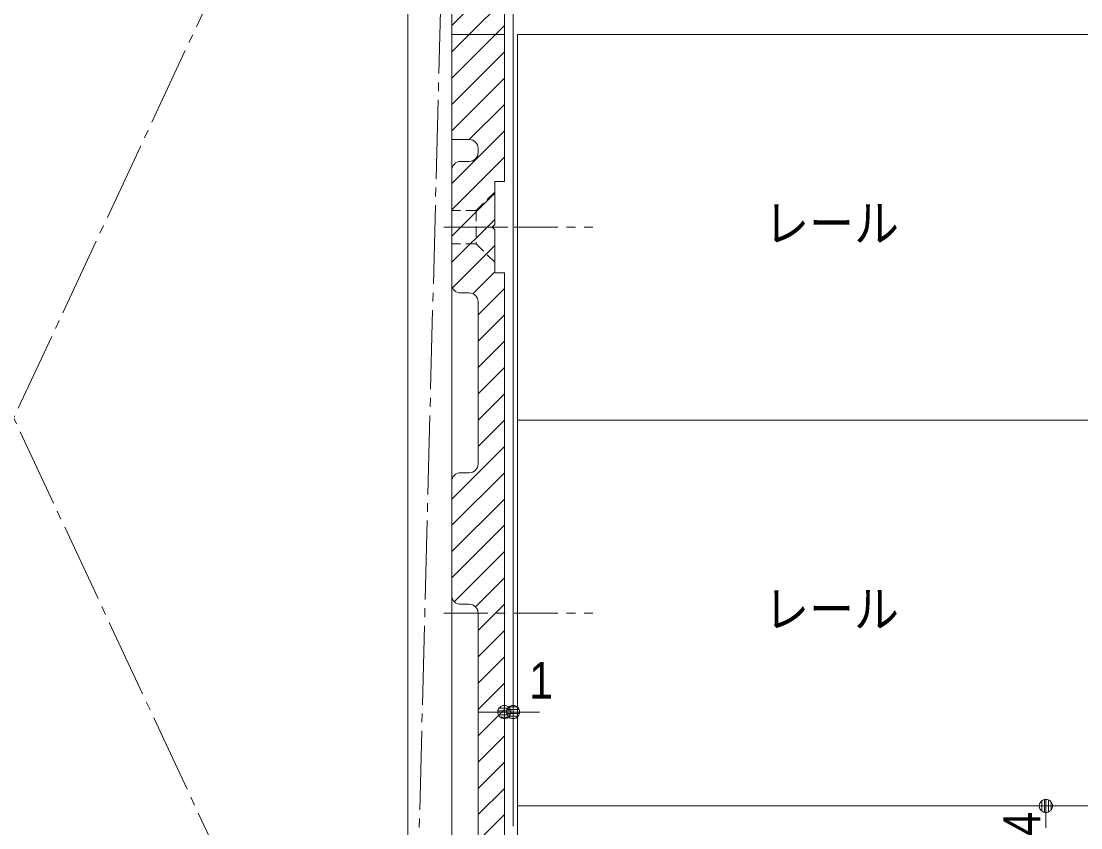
# Model space of a CAD drawing. Units: millimetres, scale not verified. Extents: x -606 to 606, y -304 to 304.
# Drawn here: x -389.9 to -269, y 88.5 to 180.5 of the extents above; entities that cross this region are included whole.
import ezdxf
from ezdxf.enums import TextEntityAlignment as Align

# ---------------------------------------------------------------- set-up
doc = ezdxf.new("R2010")
doc.units = ezdxf.units.MM
doc.header["$LTSCALE"] = 2
for name, pattern in [('CHAIN1', [8, 5, -1, 1, -1]), ('CHAIN2', [12, 9, -1, 1, -1]), ('DASHED1', [1.8, 1.2, -0.6])]:
    doc.linetypes.add(name, pattern=pattern)
for name, color, linetype, lineweight in [('0-0_3一般', 7, 'Continuous', 9), ('0-1_2寸法-1', 7, 'Continuous', 9), ('0-2_0', 7, 'Continuous', 9), ('0-3_2寸法-3', 7, 'Continuous', 9), ('0-5_2寸法-2', 7, 'Continuous', 9)]:
    doc.layers.add(name, color=color, linetype=linetype, lineweight=lineweight)
doc.styles.add('ＭＳ ゴシック', font='')
doc.styles.add('ＭＳ Ｐゴシック', font='')
doc.styles.get('ＭＳ ゴシック').set_extended_font_data('MS Gothic')
doc.styles.get('ＭＳ Ｐゴシック').set_extended_font_data('MS PGothic')

# ---------------------------------------------------------------- blocks, each defined once
blk = doc.blocks.new('グループ-3')
at = {"layer": '0-0_3一般'}
for p, q in [((-324, 360), (-312, 372)), ((-320, 358), (-312, 366)), ((-324, 354), (-320, 358)), ((-324, 348), (-314, 358)), ((-314, 358), (-312, 360)), ((-324, 342), (-312, 354)), ((-324, 336), (-312, 348)), ((-320, 334), (-312, 342)), ((-324, 324), (-312, 336)), ((-318, 332), (-318, 331)), ((-318, 332), (-318, 331)), ((-324, 318), (-312, 330)), ((-320, 329), (-322, 329)), ((-320, 329), (-322, 329)), ((-324, 327), (-324, 301)), ((-324, 327), (-324, 301)), ((-324, 312), (-314.2, 321.8)), ((-324, 306), (-314.2, 315.8)), ((-323.817, 300.183), (-314.2, 309.8)), ((-319.183, 298.817), (-314.2, 303.8)), ((-318, 294), (-312, 300)), ((-322, 299), (-320, 299)), ((-322, 299), (-320, 299)), ((-318, 297), (-318, 260)), ((-318, 297), (-318, 260)), ((-318, 288), (-312, 294)), ((-318, 282), (-312, 288)), ((-318, 276), (-312, 282)), ((-318, 270), (-312, 276)), ((-318, 264), (-312, 270)), ((-324, 252), (-312, 264)), ((-324, 246), (-312, 258)), ((-320, 258), (-322, 258)), ((-320, 258), (-322, 258)), ((-324, 256), (-324, 230)), ((-324, 256), (-324, 230)), ((-324, 240), (-312, 252)), ((-324, 234), (-312, 246)), ((-323.409, 228.591), (-312, 240)), ((-318.591, 227.409), (-312, 234)), ((-322, 228), (-320, 228)), ((-322, 228), (-320, 228)), ((-318, 222), (-312, 228)), ((-318, 226), (-318, 155)), ((-318, 226), (-318, 155)), ((-318, 216), (-312, 222)), ((-318, 210), (-312, 216)), ((-318, 204), (-312, 210)), ((-318, 198), (-312, 204)), ((-318, 192), (-312, 198)), ((-318, 186), (-312, 192)), ((-318, 180), (-312, 186)), ((-318, 174), (-312, 180))]:
    blk.add_line(p, q, dxfattribs=at)
for points in [[(-320, 382), (-324, 382), (-324, 358), (-312, 358), (-312, 391.6), (-314.2, 391.6), (-314.2, 401.4), (-314.8, 402), (-314.2, 402.6), (-314.2, 412.4), (-312, 412.4), (-312, 447), (-301.671, 448.721)], [(-320, 382), (-324, 382), (-324, 358), (-312, 358), (-312, 391.6), (-314.2, 391.6), (-314.2, 401.4), (-314.8, 402), (-314.2, 402.6), (-314.2, 412.4), (-312, 412.4), (-312, 447), (-301.671, 448.721)], [(-324, 358), (-324, 334), (-320, 334)], [(-301.671, 88.279), (-312, 90), (-312, 127.6), (-314.2, 127.6), (-314.2, 137.4), (-314.8, 138), (-314.2, 138.6), (-314.2, 148.4), (-312, 148.4), (-312, 303.6), (-314.2, 303.6), (-314.2, 313.4), (-314.8, 314), (-314.2, 314.6), (-314.2, 324.4), (-312, 324.4), (-312, 358), (-324, 358)], [(-324, 358), (-324, 334), (-320, 334)], [(-301.671, 88.279), (-312, 90), (-312, 127.6), (-314.2, 127.6), (-314.2, 137.4), (-314.8, 138), (-314.2, 138.6), (-314.2, 148.4), (-312, 148.4), (-312, 303.6), (-314.2, 303.6), (-314.2, 313.4), (-314.8, 314), (-314.2, 314.6), (-314.2, 324.4), (-312, 324.4), (-312, 358)]]:
    blk.add_lwpolyline(points, dxfattribs=at)
for centre, start, end in [((-320, 332), 360, 90), ((-320, 332), 0, 90), ((-322, 327), 90, 180), ((-322, 327), 90, 180), ((-320, 331), 270, 0), ((-320, 331), 270, 0), ((-322, 301), 180, 270), ((-322, 301), 180, 270), ((-320, 297), 360, 90), ((-320, 297), 0, 90), ((-320, 260), 270, 0), ((-320, 260), 270, 0), ((-322, 256), 90, 180), ((-322, 256), 90, 180), ((-322, 230), 180, 270), ((-322, 230), 180, 270), ((-320, 226), 360, 90), ((-320, 226), 0, 90)]:
    blk.add_arc(centre, 2, start, end, dxfattribs=at)
blk = doc.blocks.new('グループ-4')
at = {"layer": '0-0_3一般', "linetype": 'CHAIN2'}
for p, q in [((-334, 463), (-514, 78)), ((-514, 463), (-334, 78)), ((-324, 463), (-334, 78))]:
    blk.add_line(p, q, dxfattribs=at)
at = {"layer": '0-0_3一般'}
for p, q in [((-334, 78), (-334, 463)), ((-334, 463), (-334, 78)), ((-324, 463), (-324, 78)), ((-312, 391.6), (-312, 358)), ((-324, 382), (-324, 358)), ((-312, 358), (-324, 358)), ((-324, 358), (-324, 334)), ((-324, 334), (-320, 334)), ((-318, 332), (-318, 331)), ((-320, 329), (-322, 329)), ((-324, 327), (-324, 301)), ((-314.2, 314.6), (-314.2, 324.4)), ((-314.2, 324.4), (-312, 324.4)), ((-314.2, 314.6), (-314.8, 314)), ((-314.2, 314.6), (-314.8, 314)), ((-314.8, 314), (-314.2, 313.4)), ((-314.8, 314), (-314.2, 313.4)), ((-314.2, 303.6), (-314.2, 313.4)), ((-312, 303.6), (-314.2, 303.6)), ((-312, 303.6), (-312, 148.4)), ((-320, 299), (-322, 299)), ((-318, 260), (-318, 297)), ((-309, 270), (-160, 270)), ((-309, 182), (-309, 270)), ((-320, 258), (-322, 258)), ((-324, 256), (-324, 230)), ((-322, 228), (-320, 228)), ((-318, 155), (-318, 226)), ((-160, 182), (-309, 182))]:
    blk.add_line(p, q, dxfattribs=at)
at = {"layer": '0-0_3一般', "linetype": 'DASHED1'}
for p, q in [((-314.2, 322), (-318.4, 317.8)), ((-318.4, 317.8), (-324, 317.8)), ((-318.4, 317.8), (-318.4, 310.2)), ((-318.4, 310.2), (-324, 310.2)), ((-314.2, 306), (-318.4, 310.2))]:
    blk.add_line(p, q, dxfattribs=at)
at = {"layer": '0-0_3一般', "linetype": 'CHAIN1'}
for p, q in [((-325.78, 314), (-291.78, 314)), ((-311.237, 314), (-324.697, 314)), ((-325.78, 226), (-291.78, 226))]:
    blk.add_line(p, q, dxfattribs=at)
at = {"layer": '0-0_3一般'}
for points in [[(-324, 358), (-312, 358), (-312, 324.4)], [(-309, 270), (-309, 358), (-160, 358)], [(-160, 94), (-309, 94), (-309, 182)]]:
    blk.add_lwpolyline(points, dxfattribs=at)
for centre, start, end in [((-320, 332), 0, 90), ((-322, 327), 90, 180), ((-320, 331), 270, 0), ((-322, 301), 180, 270), ((-320, 297), 0, 90), ((-320, 260), 270, 0), ((-322, 256), 90, 180), ((-322, 230), 180, 270), ((-320, 226), 0, 90)]:
    blk.add_arc(centre, 2, start, end, dxfattribs=at)
blk.add_blockref('グループ-3', (0, 0), dxfattribs=at)
blk = doc.blocks.new('_Dot')
at = {"layer": '0-2_0'}
for p, q in [((-1, 0), (-2, 0)), ((0.978, 0.2), (-0.978, 0.2)), ((0.799, 0.6), (-0.799, 0.6)), ((0.916, -0.398), (-0.916, -0.398)), ((0.6, -0.798), (-0.6, -0.798))]:
    blk.add_line(p, q, dxfattribs=at)
for points in [[(1, 0), (0.992, 0.125), (0.969, 0.249), (0.93, 0.368), (0.876, 0.482), (0.809, 0.588), (0.729, 0.685), (0.637, 0.771), (0.536, 0.844), (0.426, 0.905), (0.309, 0.951), (0.187, 0.982), (0.063, 0.998), (-0.063, 0.998), (-0.187, 0.982), (-0.309, 0.951), (-0.426, 0.905), (-0.536, 0.844), (-0.637, 0.771), (-0.729, 0.685), (-0.809, 0.588), (-0.876, 0.482), (-0.93, 0.368), (-0.969, 0.249), (-0.992, 0.125), (-1, 0), (0, 0)], [(-1, 0), (-0.992, -0.125), (-0.969, -0.249), (-0.93, -0.368), (-0.876, -0.482), (-0.809, -0.588), (-0.729, -0.685), (-0.637, -0.771), (-0.536, -0.844), (-0.426, -0.905), (-0.309, -0.951), (-0.187, -0.982), (-0.063, -0.998), (0.063, -0.998), (0.187, -0.982), (0.309, -0.951), (0.426, -0.905), (0.536, -0.844), (0.637, -0.771), (0.729, -0.685), (0.809, -0.588), (0.876, -0.482), (0.93, -0.368), (0.969, -0.249), (0.992, -0.125), (1, 0), (0, 0)]]:
    blk.add_lwpolyline(points, close=True, dxfattribs=at)

msp = doc.modelspace()

# ---------------------------------------------------------------- linework, layer by layer
at = {"layer": '0-1_2寸法-1'}
for p, q in [((-333.75, 88.7), (-333.75, 262)), ((-270.95, 91), (-270.93, 91)), ((-272.95, 88.501), (-272.95, 89.499))]:
    msp.add_line(p, q, dxfattribs=at)
at = {"layer": '0-5_2寸法-2'}
for p, q in [((-334.75, 88.7), (-334.75, 103.7)), ((-333.75, 88.7), (-333.75, 103.7)), ((-336.251, 101.7), (-337.751, 101.7)), ((-334.75, 101.7), (-333.75, 101.7)), ((-332.249, 101.7), (-330.749, 101.7))]:
    msp.add_line(p, q, dxfattribs=at)

# ---------------------------------------------------------------- block references
at = {"layer": '0-0_3一般', "xscale": 0.5, "yscale": 0.5}
msp.add_blockref('グループ-4', (-178.75, 0), dxfattribs=at)
at = {"layer": '0-1_2寸法-1', "xscale": 0.7503418, "yscale": 0.7503418, "rotation": 90}
msp.add_blockref('_Dot', (-272.95, 91), dxfattribs=at)
at = {"layer": '0-5_2寸法-2', "xscale": 0.7503418, "yscale": 0.7503418}
msp.add_blockref('_Dot', (-334.75, 101.7), dxfattribs=at)
at = {"layer": '0-5_2寸法-2', "xscale": 0.7503418, "yscale": 0.7503418, "rotation": 180}
msp.add_blockref('_Dot', (-333.75, 101.7), dxfattribs=at)

# ---------------------------------------------------------------- texts
at = {"layer": '0-1_2寸法-1', "style": 'ＭＳ Ｐゴシック', "width": 0.9}
msp.add_text('4', height=4.194, rotation=90, dxfattribs=at).set_placement((-272.344, 87.583), align=Align.BOTTOM_LEFT)
at = {"layer": '0-3_2寸法-3', "style": 'ＭＳ ゴシック', "width": 0.9}
for p in [(-305.103, 154.108), (-305.103, 110.108)]:
    msp.add_text('レール', height=4.179, dxfattribs=at).set_placement(p, align=Align.BOTTOM_LEFT)
at = {"layer": '0-5_2寸法-2', "style": 'ＭＳ Ｐゴシック', "width": 0.9}
msp.add_text('1', height=4.194, dxfattribs=at).set_placement((-331.923, 101.955), align=Align.BOTTOM_LEFT)

doc.saveas('drawing.dxf')
